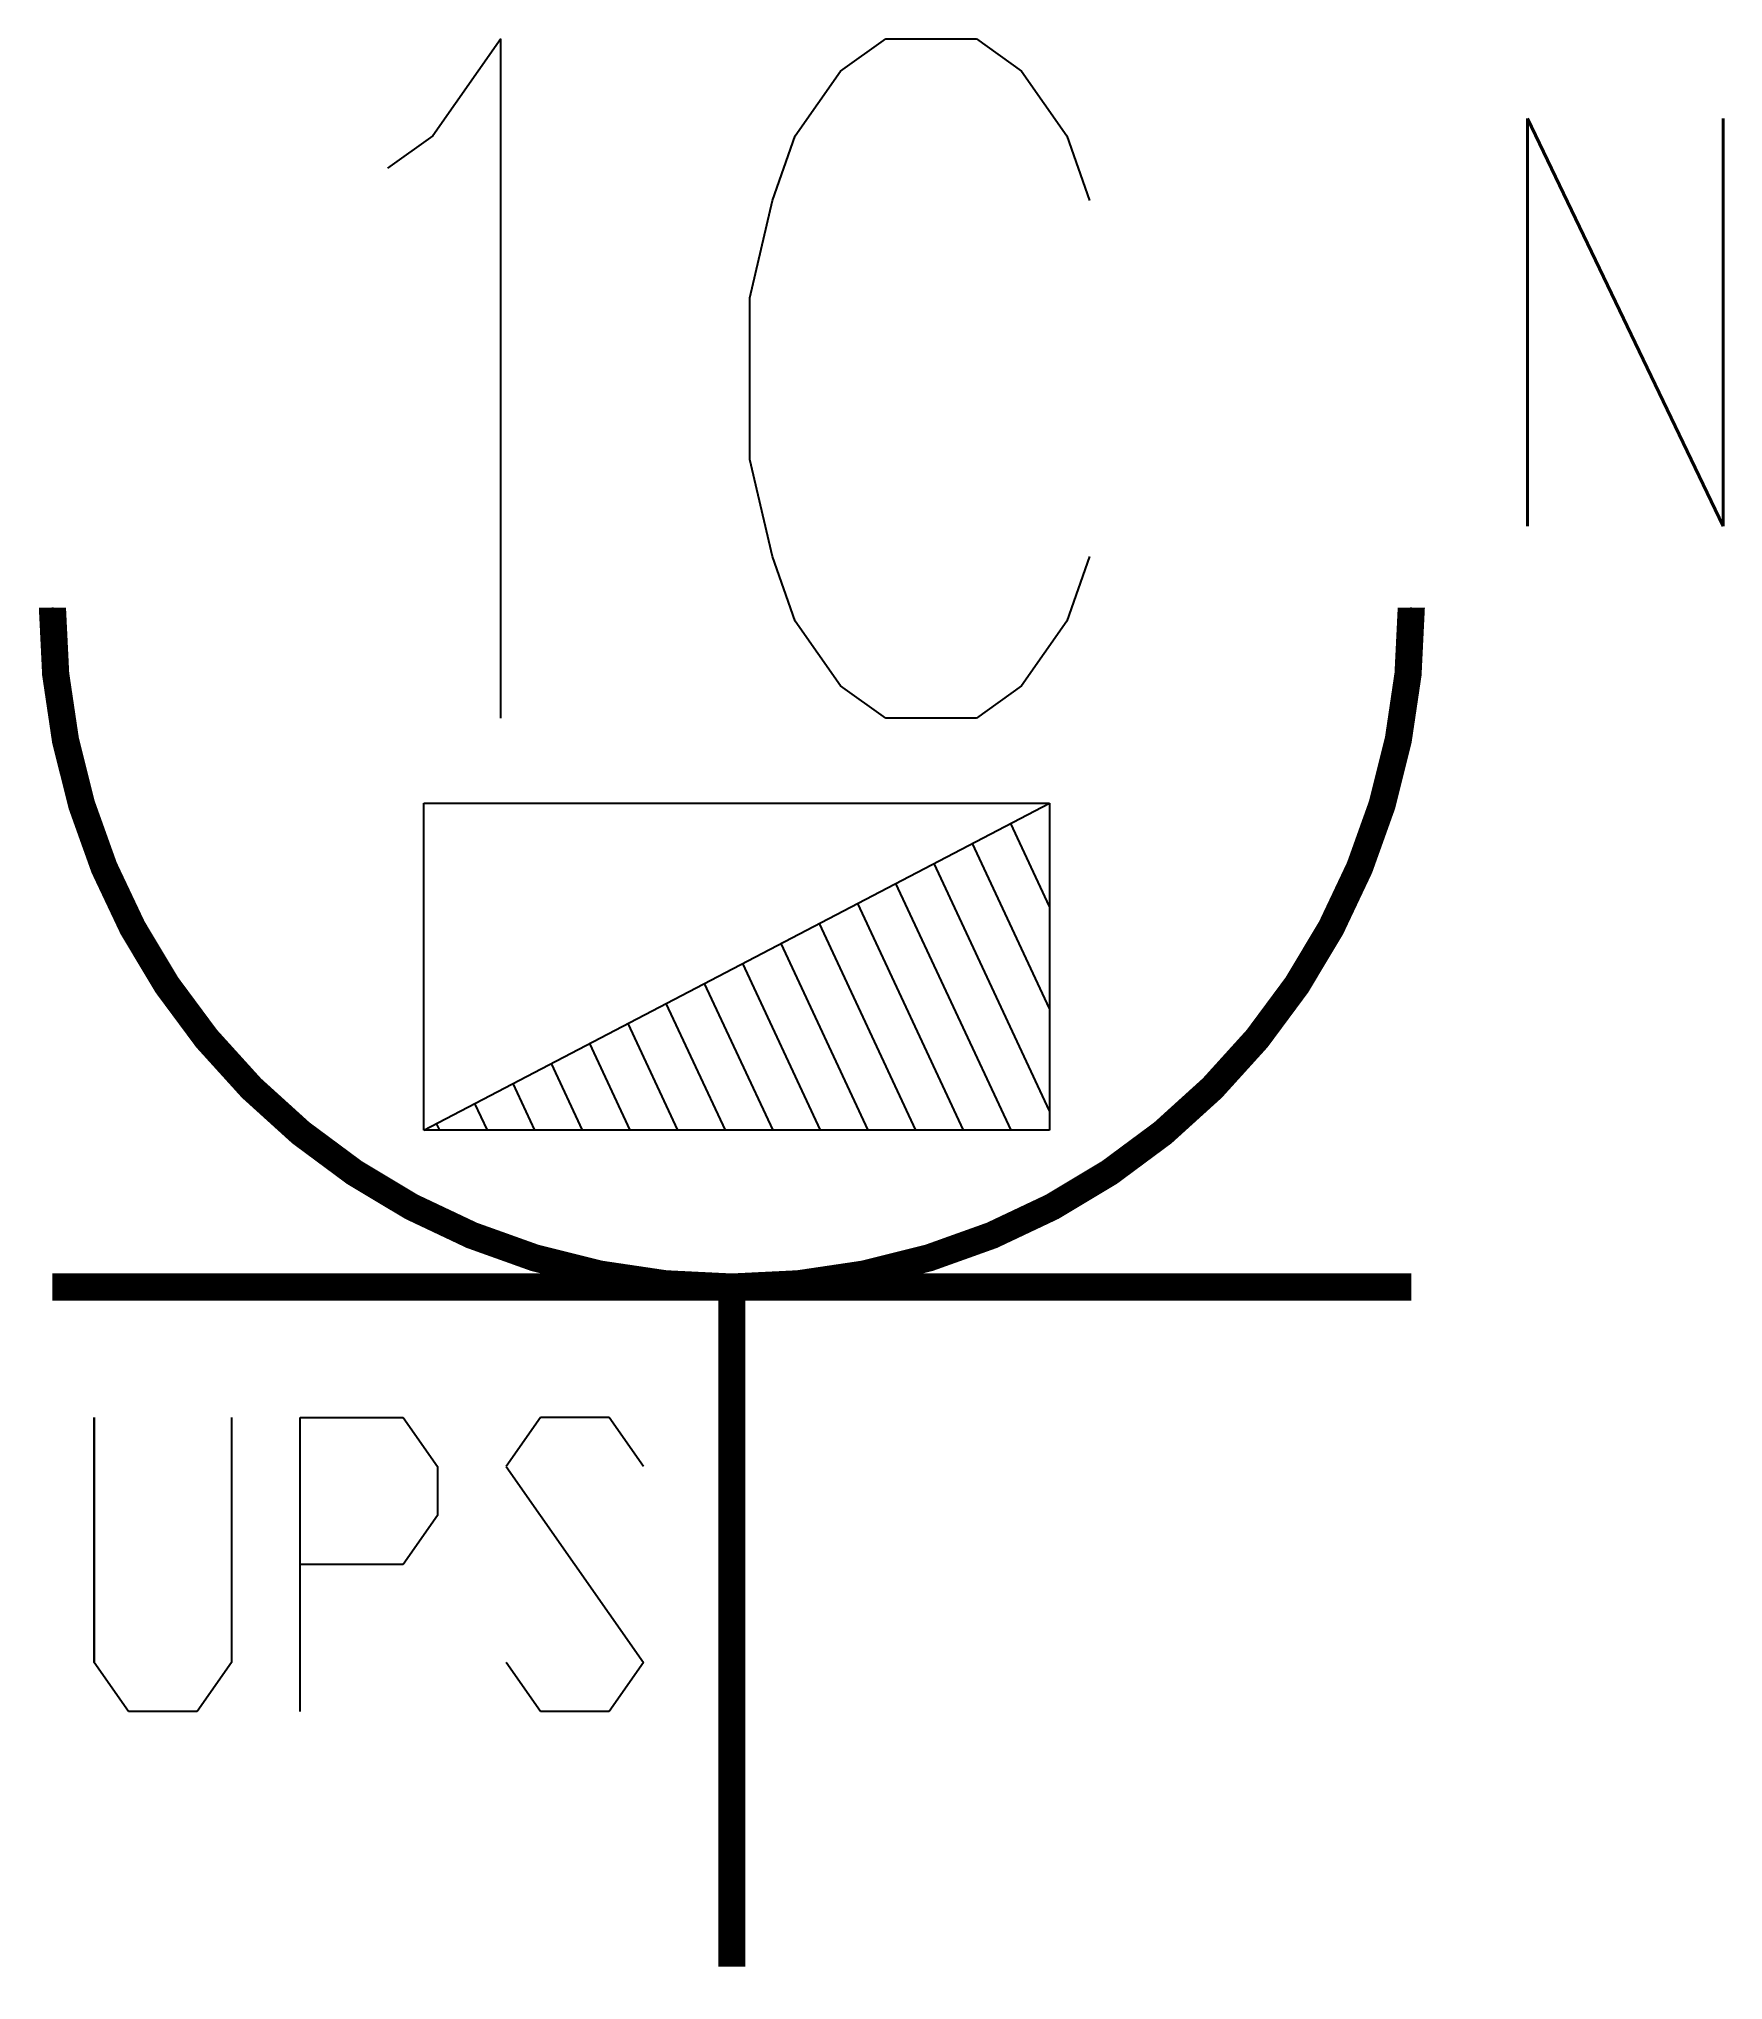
# Model space of a CAD drawing. Extents: x -255 to 365, y -5 to 709.
import ezdxf
from ezdxf.enums import TextEntityAlignment as Align

# ---------------------------------------------------------------- set-up
doc = ezdxf.new("R2010")
doc.units = 0
doc.header["$LTSCALE"] = 1000
doc.header["$MEASUREMENT"] = 0
doc.layers.add('TJ(电气专业D)', color=142, linetype='Continuous')
doc.layers.add('TJ(电气专业D1)', color=142, linetype='Continuous')
doc.styles.add('IDQSTYLE', font='simplex.shx', dxfattribs={"width": 0.65, "bigfont": 'hztxt.shx'})
doc.styles.add('YQ_DIM', font='txt.shx', dxfattribs={"width": 0.8, "bigfont": 'hztxt.shx'})

# ---------------------------------------------------------------- blocks, each defined once
blk = doc.blocks.new('HC003210000042')
at = {"color": 4}
for p, q in [((-0.8506, 7.0924), (-1.1005, 6.7353)), ((-0.8506, 4.5926), (-0.8506, 7.0924)), ((0.3994, 6.9734), (0.5663, 7.0924)), ((0.5663, 7.0924), (0.8997, 7.0924)), ((0.8997, 7.0924), (1.0661, 6.9734)), ((0.2329, 6.7353), (0.3994, 6.9734)), ((1.0661, 6.9734), (1.233, 6.7353)), ((-1.1005, 6.7353), (-1.267, 6.6162)), ((0.1495, 6.4973), (0.2329, 6.7353)), ((1.233, 6.7353), (1.3161, 6.4973)), ((0.0661, 6.14), (0.1495, 6.4973)), ((0.0661, 5.5449), (0.0661, 6.14)), ((0.1495, 5.1877), (0.0661, 5.5449)), ((0.2329, 4.9496), (0.1495, 5.1877)), ((1.3161, 5.1877), (1.233, 4.9496)), ((0.3994, 4.7115), (0.2329, 4.9496)), ((1.233, 4.9496), (1.0661, 4.7115)), ((0.5663, 4.5926), (0.3994, 4.7115)), ((1.0661, 4.7115), (0.8997, 4.5926)), ((0.8997, 4.5926), (0.5663, 4.5926)), ((-1.1339, 4.2802), (1.1689, 4.2802)), ((-1.1339, 3.0769), (-1.1339, 4.2802)), ((-1.1339, 3.0769), (1.1689, 4.2802)), ((1.1689, 4.2802), (1.1689, 3.0769)), ((1.1689, 3.8999), (1.0263, 4.2057)), ((1.1689, 3.5243), (0.8855, 4.1321)), ((1.1689, 3.1487), (0.7447, 4.0585)), ((1.0272, 3.0769), (0.6038, 3.9849)), ((0.8521, 3.0769), (0.463, 3.9113)), ((0.6769, 3.0769), (0.3221, 3.8377)), ((0.5017, 3.0769), (0.1813, 3.7641)), ((0.3266, 3.0769), (0.0404, 3.6905)), ((0.1514, 3.0769), (-0.1004, 3.6169)), ((-0.0237, 3.0769), (-0.2412, 3.5433)), ((-0.1989, 3.0769), (-0.3821, 3.4697)), ((-0.3741, 3.0769), (-0.5229, 3.3961)), ((-0.5492, 3.0769), (-0.6638, 3.3225)), ((-0.7244, 3.0769), (-0.8046, 3.2489)), ((-0.8995, 3.0769), (-0.9455, 3.1753)), ((1.1689, 3.0769), (-1.1339, 3.0769)), ((-1.0747, 3.0769), (-1.0863, 3.1017)), ((2.5, 2.5), (-2.5, 2.5)), ((0, 2.5), (0, 0))]:
    blk.add_line(p, q, dxfattribs=at)
at = {"color": 4, "const_width": 0.1}
blk.add_lwpolyline([(-2.5, 5, 0.198912), (-1.7678, 3.2322, 0.198912), (0, 2.5, 0.198912), (1.7678, 3.2322, 0.198912), (2.5, 5)], format="xyb", dxfattribs=at)
for points in [[(2.5, 2.5), (-2.5, 2.5)], [(0, 2.5), (0, 0)]]:
    blk.add_lwpolyline(points, dxfattribs=at)
at = {"color": 4}
for start, end in [(180, 225), (315, 0), (225, 270), (270, 315)]:
    blk.add_arc((0, 5), 2.5, start, end, dxfattribs=at)
at = {"layer": 'TJ(电气专业D)', "color": 4}
for p, q in [((-2.3461, 1.1182), (-2.3461, 2.0204)), ((-2.3461, 2.0204), (-2.3461, 1.1182)), ((-1.8409, 2.0204), (-1.8409, 1.1182)), ((-1.5883, 0.9379), (-1.5883, 2.0204)), ((-1.5883, 2.0204), (-1.2094, 2.0204)), ((-1.2094, 2.0204), (-1.0831, 1.84)), ((-0.7041, 2.0204), (-0.8304, 1.84)), ((-0.4516, 2.0204), (-0.7041, 2.0204)), ((-0.3253, 1.84), (-0.4516, 2.0204)), ((-1.0831, 1.84), (-1.0831, 1.6595)), ((-0.8304, 1.84), (-0.3253, 1.1182)), ((-1.0831, 1.6595), (-1.2094, 1.4791)), ((-1.2094, 1.4791), (-1.5883, 1.4791)), ((-2.2197, 0.9379), (-2.3461, 1.1182)), ((-1.8409, 1.1182), (-1.9672, 0.9379)), ((-0.7041, 0.9379), (-0.8304, 1.1182)), ((-0.3253, 1.1182), (-0.4516, 0.9379)), ((-1.9672, 0.9379), (-2.2197, 0.9379)), ((-0.4516, 0.9379), (-0.7041, 0.9379))]:
    blk.add_line(p, q, dxfattribs=at)
at = {"color": 4, "style": 'YQ_DIM', "width": 0.8}
blk.add_text('N', height=1.5, dxfattribs=at).set_placement((3.2875, 6.0491), align=Align.MIDDLE)
at = {"layer": 'TJ(电气专业D)', "color": 4, "style": 'IDQSTYLE', "width": 0.7}
blk.add_attdef('PSFHATT', (5.6875, 0), '', height=2.5, dxfattribs=at)

msp = doc.modelspace()

# ---------------------------------------------------------------- block references
at = {"layer": 'TJ(电气专业D1)', "color": 4, "xscale": 100, "yscale": 100, "zscale": 100}
msp.add_blockref('HC003210000042', (0, 0), dxfattribs=at)

doc.saveas('drawing.dxf')
